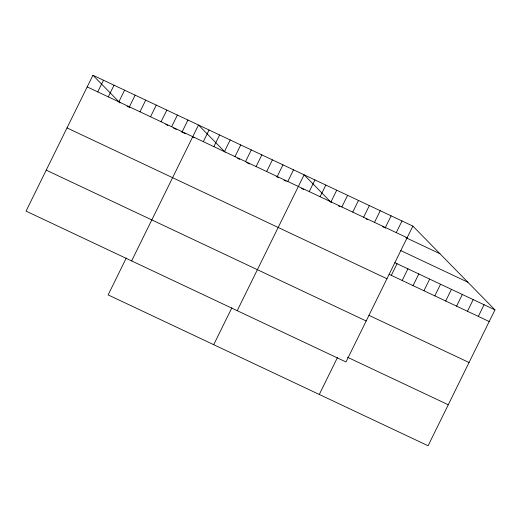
<?xml version="1.0" encoding="UTF-8"?>
<svg xmlns="http://www.w3.org/2000/svg" width="521" height="521" viewBox="0 0 521 521"><rect width="100%" height="100%" fill="white"/><g stroke="black" fill="none" stroke-linecap="round" stroke-linejoin="round"><path stroke-width="0.78" d="M92.914 75.245L26.05 211.135L346.003 361.978L412.866 226.088L92.914 75.245L119.999 102.891M97.733 91.885L103.477 80.227M108.296 96.86L114.034 85.203M118.853 101.842L124.591 90.179M129.41 106.818L135.147 95.161M139.973 111.8L145.711 100.136M150.53 116.776L156.267 105.112M161.087 121.751L166.824 110.094M171.643 126.733L177.381 115.069M182.207 131.709L187.944 120.045M126.284 258.012L108.134 294.912L428.086 445.755L494.95 309.865L412.866 226.088M131.637 260.917L198.501 125.027L225.105 152.178M203.32 141.666L209.058 130.003M213.877 146.642L219.615 134.978M224.44 151.618L230.178 139.96M234.997 156.6L240.735 144.936M245.554 161.575L251.291 149.911M256.111 166.551L261.855 154.893M266.674 171.533L272.411 159.869M277.231 176.508L282.968 164.844M287.787 181.484L293.525 169.826M213.714 344.687L231.871 307.794M237.218 310.692L304.088 174.802L331.174 202.448M309.227 191.591L314.964 179.934M320.102 196.723L325.84 185.059M330.985 201.848L336.722 190.191M341.861 206.98L347.598 195.316M352.737 212.106L358.481 200.448M363.619 217.237L369.356 205.574M374.495 222.363L380.232 210.705M385.377 227.495L391.115 215.831M396.253 232.62L401.991 220.963M319.301 394.469L337.452 357.569M391.304 275.368L397.041 263.704M402.186 280.493L407.923 268.836M413.062 285.625L418.799 273.961M423.944 290.751L429.682 279.093M434.82 295.882L440.558 284.219M445.696 301.008L451.433 289.35M456.578 306.14L462.316 294.476M467.454 311.271L473.192 299.608M478.337 316.397L484.074 304.733M87.176 86.909L407.129 237.752M127.039 106.212L129.859 107.541M165.756 124.46L167.866 125.457M173.5 128.114L176.313 129.442M181.243 131.761L185.463 133.754M192.503 137.075L193.91 137.739M237.556 158.312L239.667 159.309M246.707 162.624L249.52 163.952M276.267 176.567L278.377 177.557M284.01 180.214L286.12 181.21M301.607 188.511L303.717 189.507M338.422 205.867L339.874 206.55M365.983 218.859L367.435 219.543M382.661 226.726L385.566 228.094M405.872 237.667L439.958 253.734M400.415 250.419L467.865 282.219M394.866 262.682L494.95 309.865M389.128 274.339L489.212 321.529M67.007 127.906L386.96 278.748M368.959 315.335L469.037 362.518M46.219 170.139L366.178 320.982M347.448 357.23L448.255 404.758"/></g></svg>
